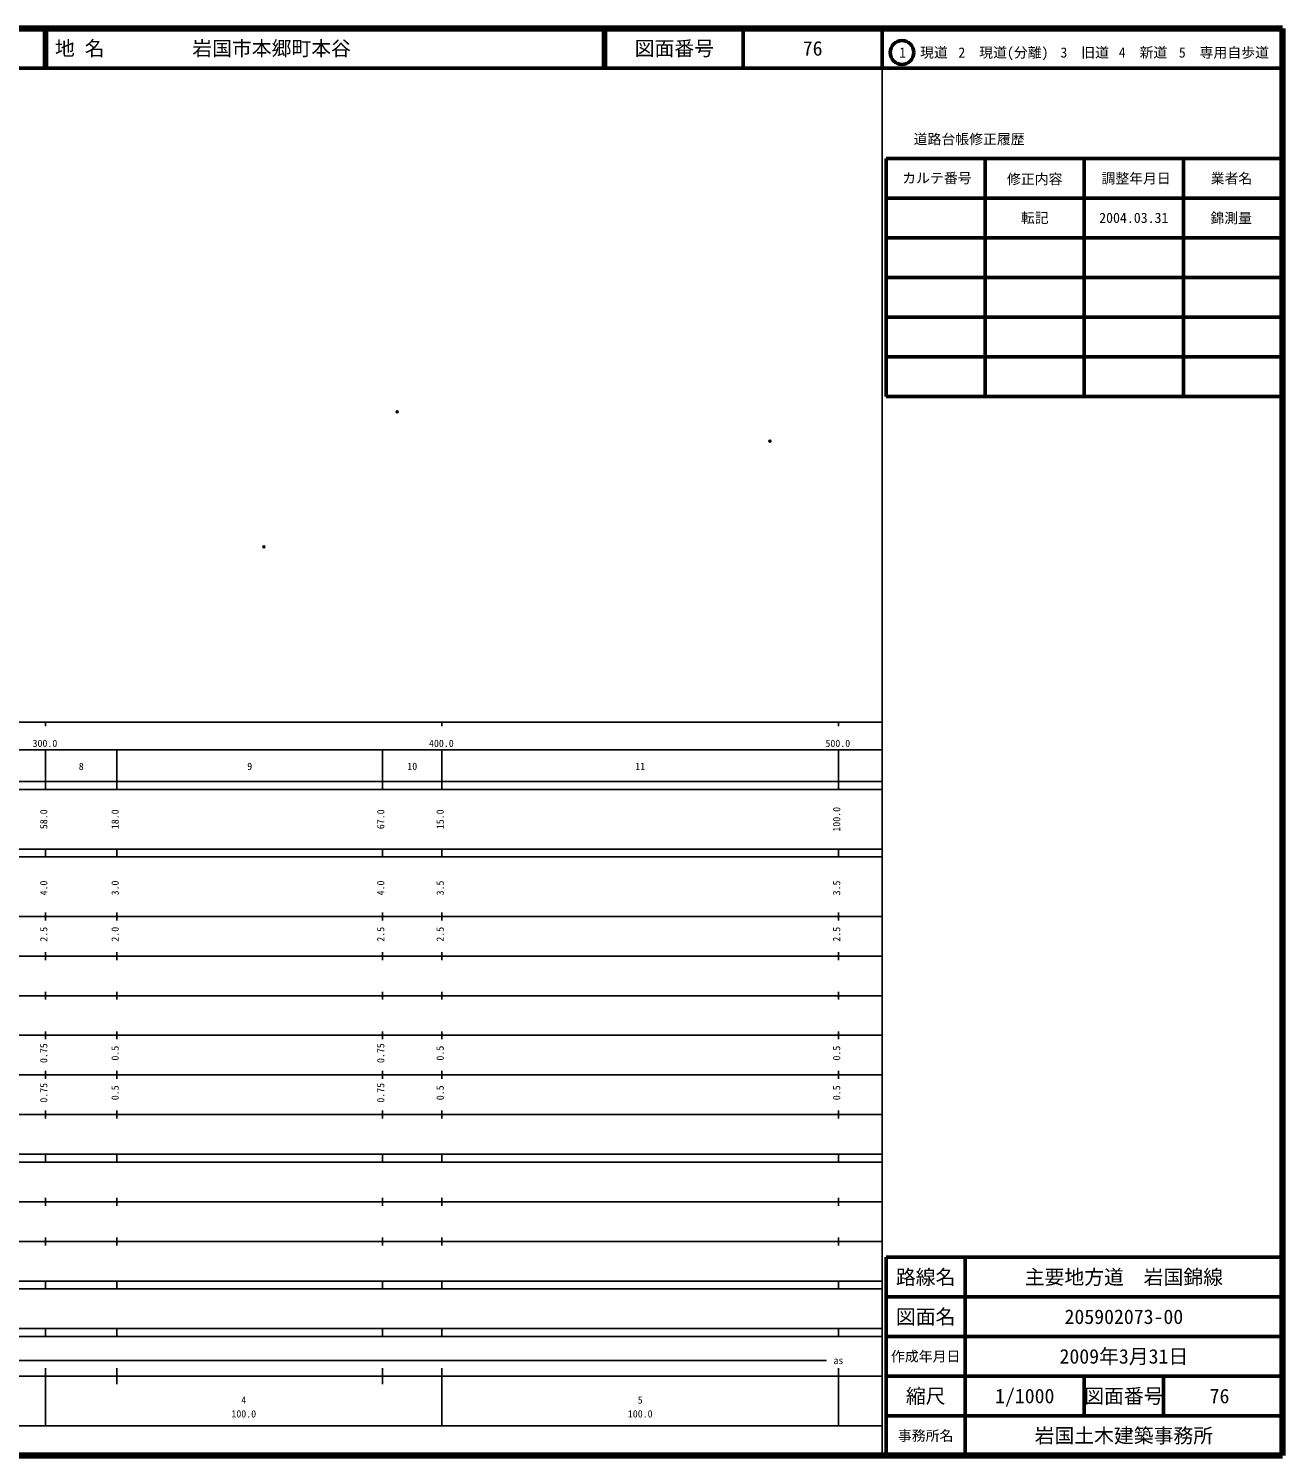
# Model space of a CAD drawing. Units: millimetres on the paper. Extents: x 40 to 680, y 20 to 380.
# Drawn here: x 363.7 to 680, y 20 to 380 of the extents above; entities that cross this region are included whole.
import ezdxf
from ezdxf.enums import TextEntityAlignment as Align

# ---------------------------------------------------------------- set-up
doc = ezdxf.new("R2010")
doc.units = ezdxf.units.MM
doc.header["$PDMODE"] = 32
doc.header["$PDSIZE"] = 0.5
doc.layers.add('M-OTRS', color=6, linetype='Continuous')
doc.layers.add('M-TTL-TXT', color=7, linetype='Continuous')
for name, color, linetype, lineweight in [('M-TTL', 2, 'Continuous', 140), ('M-TTL-BAND', 7, 'Continuous', 25), ('M-TTL-FRAM', 2, 'Continuous', 50), ('M-TTL-LINE', 7, 'Continuous', 50)]:
    doc.layers.add(name, color=color, linetype=linetype, lineweight=lineweight)
doc.styles.add('ＭＳ ゴシック', font='')
doc.styles.get('ＭＳ ゴシック').set_extended_font_data('MS Gothic')

msp = doc.modelspace()

# ---------------------------------------------------------------- linework, layer by layer
at = {"layer": 'M-OTRS'}
for p in [(456.726, 283.31), (550.731, 275.921), (423.073, 249.249)]:
    msp.add_point(p, dxfattribs=at)
at = {"layer": 'M-TTL'}
for p, q in [((680, 380), (40, 380)), ((680, 20), (680, 380)), ((40, 20), (680, 20))]:
    msp.add_line(p, q, dxfattribs=at)
at = {"layer": 'M-TTL-BAND'}
for p, q in [((579, 20), (579, 370)), ((40, 205), (579, 205)), ((368, 205), (368, 204)), ((468, 205), (468, 204)), ((568, 205), (568, 204)), ((68, 198), (579, 198)), ((368, 188), (368, 198)), ((386, 188), (386, 198)), ((453, 188), (453, 198)), ((468, 188), (468, 198)), ((568, 188), (568, 198)), ((40, 190), (579, 190)), ((40, 188), (579, 188)), ((40, 173), (579, 173)), ((368, 171), (368, 173)), ((386, 171), (386, 173)), ((453, 171), (453, 173)), ((468, 171), (468, 173)), ((568, 171), (568, 173)), ((40, 171), (579, 171)), ((40, 156), (579, 156)), ((368, 155), (368, 157)), ((386, 155), (386, 157)), ((453, 155), (453, 157)), ((468, 155), (468, 157)), ((568, 155), (568, 157)), ((46, 146), (579, 146)), ((368, 145), (368, 147)), ((386, 145), (386, 147)), ((453, 145), (453, 147)), ((468, 145), (468, 147)), ((568, 145), (568, 147)), ((368, 135), (368, 137)), ((386, 135), (386, 137)), ((453, 135), (453, 137)), ((468, 135), (468, 137)), ((568, 135), (568, 137)), ((52, 136), (579, 136)), ((46, 126), (579, 126)), ((368, 125), (368, 127)), ((386, 125), (386, 127)), ((453, 125), (453, 127)), ((468, 125), (468, 127)), ((568, 125), (568, 127)), ((52, 116), (579, 116)), ((368, 115), (368, 117)), ((386, 115), (386, 117)), ((453, 115), (453, 117)), ((468, 115), (468, 117)), ((568, 115), (568, 117)), ((46, 106), (579, 106)), ((368, 105), (368, 107)), ((386, 105), (386, 107)), ((453, 105), (453, 107)), ((468, 105), (468, 107)), ((568, 105), (568, 107)), ((40, 96), (579, 96)), ((40, 94), (579, 94)), ((368, 94), (368, 96)), ((386, 94), (386, 96)), ((453, 94), (453, 96)), ((468, 94), (468, 96)), ((568, 94), (568, 96)), ((49, 84), (579, 84)), ((368, 83), (368, 85)), ((386, 83), (386, 85)), ((453, 83), (453, 85)), ((468, 83), (468, 85)), ((568, 83), (568, 85)), ((40, 74), (579, 74)), ((368, 73), (368, 75)), ((386, 73), (386, 75)), ((453, 73), (453, 75)), ((468, 73), (468, 75)), ((568, 73), (568, 75)), ((40, 64), (579, 64)), ((40, 62), (579, 62)), ((368, 62), (368, 64)), ((386, 62), (386, 64)), ((453, 62), (453, 64)), ((468, 62), (468, 64)), ((568, 62), (568, 64)), ((40, 52), (579, 52)), ((368, 50), (368, 52)), ((386, 50), (386, 52)), ((453, 50), (453, 52)), ((468, 50), (468, 52)), ((568, 50), (568, 52)), ((40, 50), (579, 50)), ((71, 44), (565, 44)), ((40, 40), (579, 40)), ((368, 27.5), (368, 42)), ((386, 38), (386, 42)), ((453, 38), (453, 42)), ((468, 27.5), (468, 42)), ((568, 27.5), (568, 42)), ((68, 27.5), (579, 27.5))]:
    msp.add_line(p, q, dxfattribs=at)
at = {"layer": 'M-TTL-FRAM'}
for p, q in [((580, 347.197), (580, 287.197)), ((580, 347.197), (680, 347.197)), ((580, 287.197), (680, 287.197)), ((680, 70), (580, 70)), ((580, 70), (580, 20))]:
    msp.add_line(p, q, dxfattribs=at)
at = {"layer": 'M-TTL-LINE'}
for p, q in [((367.75, 380), (367.75, 370)), ((368.25, 380), (368.25, 370)), ((508.747, 380), (508.747, 370)), ((509.247, 380), (509.247, 370)), ((543.997, 380), (543.997, 370)), ((579, 380), (579, 370)), ((40, 370), (680, 370)), ((605, 347.197), (605, 287.197)), ((630, 347.197), (630, 287.197)), ((655, 347.197), (655, 287.197)), ((580, 337.197), (680, 337.197)), ((580, 327.197), (680, 327.197)), ((580, 317.197), (680, 317.197)), ((580, 307.197), (680, 307.197)), ((580, 297.197), (680, 297.197)), ((600, 70), (600, 20)), ((680, 60), (580, 60)), ((680, 50), (580, 50)), ((680, 40), (580, 40)), ((630, 40), (630, 30)), ((650, 40), (650, 30)), ((680, 30), (580, 30))]:
    msp.add_line(p, q, dxfattribs=at)
msp.add_circle((584.031, 373.958), 3, dxfattribs=at)

# ---------------------------------------------------------------- texts
at = {"layer": 'M-TTL-BAND', "style": 'ＭＳ ゴシック'}
for s, p in [('300.0', (367.844, 198.195)), ('400.0', (467.844, 198.195)), ('500.0', (567.844, 198.195)), ('8', (377, 192.405)), ('9', (419.5, 192.405)), ('10', (460.5, 192.405)), ('11', (518, 192.405)), ('as', (568, 42.5)), ('4', (418, 32.523)), ('5', (518, 32.523)), ('100.0', (418, 29.033)), ('100.0', (518, 29.033))]:
    msp.add_text(s, height=1.833, dxfattribs=at).set_placement(p, align=Align.BOTTOM_CENTER)
for s, p in [('58.0', (369, 180.5)), ('18.0', (387, 180.5)), ('67.0', (454, 180.5)), ('15.0', (469, 180.5)), ('100.0', (569, 180.5)), ('4.0', (369, 163.174)), ('3.0', (387, 163.174)), ('4.0', (454, 163.174)), ('3.5', (469, 163.174)), ('3.5', (569, 163.174)), ('2.5', (369, 151.5)), ('2.0', (387, 151.5)), ('2.5', (454, 151.5)), ('2.5', (469, 151.5)), ('2.5', (569, 151.5)), ('0.75', (369, 121.5)), ('0.5', (387, 121.5)), ('0.75', (454, 121.5)), ('0.5', (469, 121.5)), ('0.5', (569, 121.5)), ('0.75', (369, 111.5)), ('0.5', (387, 111.5)), ('0.75', (454, 111.5)), ('0.5', (469, 111.5)), ('0.5', (569, 111.5))]:
    msp.add_text(s, height=1.833, rotation=90, dxfattribs=at).set_placement(p, align=Align.BOTTOM_CENTER)
at = {"layer": 'M-TTL-TXT', "style": 'ＭＳ ゴシック'}
for s, p in [('地 名', (370.38, 375)), ('岩国市本郷町本谷', (405.024, 375))]:
    msp.add_text(s, height=3.666, dxfattribs=at).set_placement(p, align=Align.MIDDLE_LEFT)
for s, height, p in [('図面番号', 3.666, (526.622, 375)), ('76', 3.666, (561.497, 375)), ('1\u3000現道', 2.566, (589.448, 373.958)), ('2\u3000現道(分離)', 2.566, (609.619, 373.958)), ('3\u3000旧道', 2.566, (630.121, 373.958)), ('4\u3000新道', 2.566, (644.824, 373.958)), ('5\u3000専用自歩道', 2.566, (665.228, 373.958)), ('道路台帳修正履歴', 2.566, (600.968, 352.113)), ('カルテ番号', 2.566, (592.839, 342.277)), ('修正内容', 2.566, (617.509, 342.023)), ('調整年月日', 2.566, (643.089, 342.197)), ('業者名', 2.566, (667.134, 342.197)), ('転記', 2.566, (617.5, 332.245)), ('2004.03.31', 2.566, (642.5, 332.245)), ('錦測量', 2.566, (667.077, 332.189)), ('路線名', 3.666, (590, 65)), ('路線名', 3.666, (590, 65)), ('主要地方道\u3000岩国錦線', 3.666, (640, 65)), ('図面名', 3.666, (590, 55)), ('図面名', 3.666, (590, 55)), ('205902073-00', 3.666, (640, 55)), ('2009年3月31日', 3.666, (640, 45)), ('作成年月日', 2.566, (590, 45)), ('作成年月日', 2.566, (590, 45)), ('縮尺', 3.666, (590, 35)), ('縮尺', 3.666, (590, 35)), ('1/1000', 3.666, (615, 35)), ('図面番号', 3.666, (640, 35)), ('図面番号', 3.666, (640, 35)), ('76', 3.666, (664.125, 35)), ('事務所名', 2.566, (590, 25)), ('事務所名', 2.566, (590, 25)), ('岩国土木建築事務所', 3.666, (640, 25))]:
    msp.add_text(s, height=height, dxfattribs=at).set_placement(p, align=Align.MIDDLE_CENTER)

doc.saveas('drawing.dxf')
